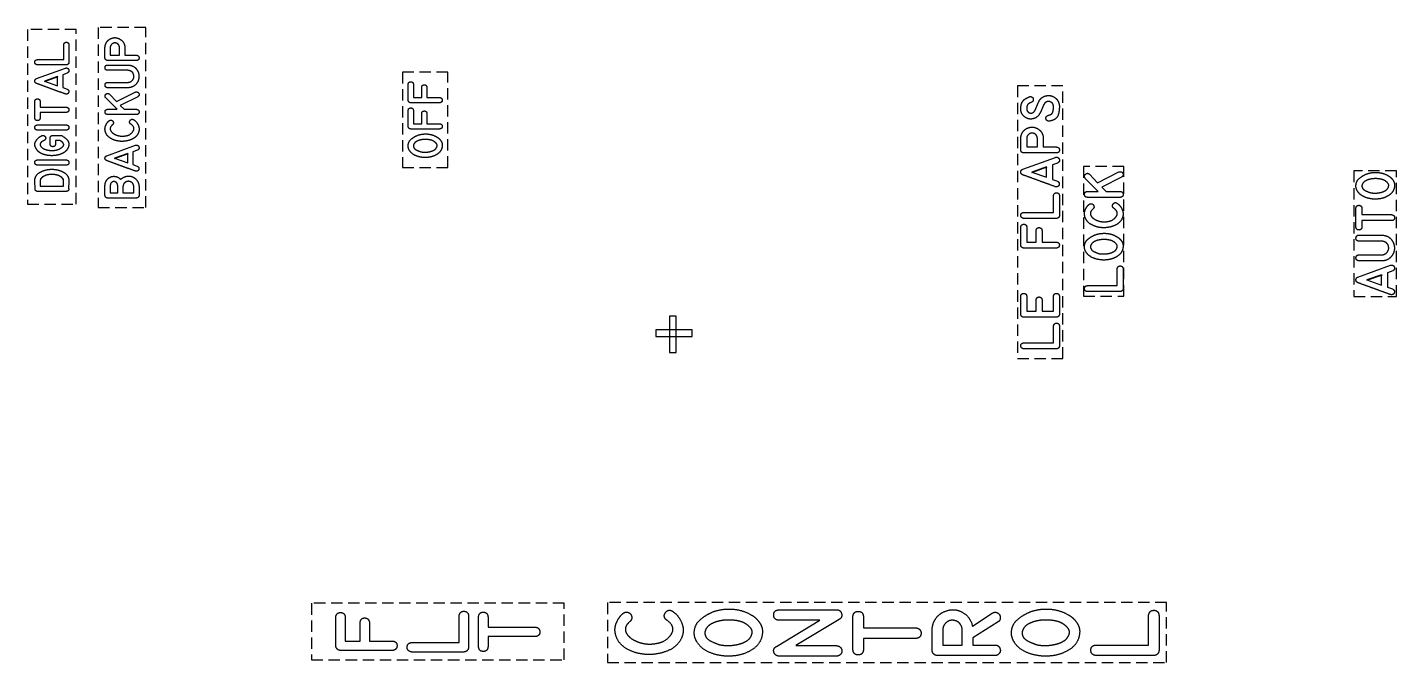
# Model space of a CAD drawing. Header units: millimetres. Extents: x -31.6 to 29, y -37.6 to 27.4.
# Drawn here: x -31.5 to 28.7, y -37.6 to -9.7 of the extents above; entities that cross this region are included whole.
import ezdxf

# ---------------------------------------------------------------- set-up
doc = ezdxf.new("R2010")
doc.units = ezdxf.units.MM
doc.linetypes.add('DASHED', pattern=[0.75, 0.5, -0.25])
doc.layers.get('0').update_dxf_attribs({"linetype": 'CONTINUOUS'})

msp = doc.modelspace()

# ---------------------------------------------------------------- linework, layer by layer
at = {"linetype": 'DASHED'}
for p, q in [((-29.384, -9.784), (-31.535, -9.784)), ((-31.535, -9.784), (-31.535, -17.476)), ((-29.384, -17.476), (-29.384, -9.784)), ((-26.328, -9.697), (-28.419, -9.697)), ((-28.419, -9.697), (-28.419, -17.624)), ((-26.328, -17.624), (-26.328, -9.697)), ((-13.043, -11.661), (-15.039, -11.661)), ((-15.039, -11.661), (-15.039, -15.864)), ((-13.043, -15.864), (-13.043, -11.661)), ((14, -12.262), (12, -12.262)), ((12, -12.262), (12, -24.262)), ((14, -24.262), (14, -12.262)), ((-15.039, -15.864), (-13.043, -15.864)), ((16.689, -15.813), (14.912, -15.813)), ((14.912, -15.813), (14.912, -21.523)), ((16.689, -21.523), (16.689, -15.813)), ((28.678, -16.012), (26.797, -16.012)), ((26.797, -16.012), (26.797, -21.528)), ((28.678, -21.528), (28.678, -16.012)), ((-31.535, -17.476), (-29.384, -17.476)), ((-28.419, -17.624), (-26.328, -17.624)), ((14.912, -21.523), (16.689, -21.523)), ((26.797, -21.528), (28.678, -21.528)), ((12, -24.262), (14, -24.262)), ((-7.932, -35.029), (-19.039, -35.029)), ((-19.039, -35.029), (-19.039, -37.517)), ((-7.932, -37.517), (-7.932, -35.029)), ((18.562, -35), (-6.03, -35)), ((-6.03, -35), (-6.03, -37.637)), ((18.562, -37.637), (18.562, -35)), ((-19.039, -37.517), (-7.932, -37.517)), ((-6.03, -37.637), (18.562, -37.637))]:
    msp.add_line(p, q, dxfattribs=at)
for p, q in [((-29.938, -11.115), (-29.939, -10.468)), ((-29.709, -10.467), (-29.709, -11.232)), ((-28.123, -10.587), (-28.123, -10.576)), ((-28.123, -11.038), (-28.123, -10.587)), ((-27.891, -10.587), (-27.891, -10.921)), ((-27.481, -10.921), (-27.481, -10.587)), ((-27.249, -10.573), (-27.248, -10.587)), ((-27.248, -10.587), (-27.248, -10.921)), ((-29.821, -11.347), (-31.094, -11.347)), ((-31.09, -11.115), (-29.938, -11.115)), ((-28.123, -11.045), (-28.123, -11.038)), ((-26.738, -11.154), (-28.01, -11.154)), ((-28.008, -11.354), (-27.123, -11.354)), ((-27.891, -10.921), (-27.481, -10.921)), ((-27.248, -10.921), (-26.739, -10.921)), ((-27.123, -11.354), (-27.112, -11.354)), ((-31.133, -11.948), (-29.863, -11.487)), ((-30.21, -11.854), (-30.784, -12.057)), ((-30.784, -12.072), (-30.181, -11.854)), ((-30.21, -12.262), (-30.21, -11.854)), ((-29.783, -11.706), (-29.979, -11.777)), ((-29.979, -11.777), (-29.979, -12.34)), ((-27.124, -11.586), (-28.008, -11.586)), ((-30.784, -12.057), (-30.21, -12.262)), ((-29.979, -12.34), (-29.788, -12.409)), ((-28.008, -12.119), (-27.12, -12.119)), ((-27.123, -12.352), (-28.008, -12.352)), ((-27.925, -12.635), (-27.612, -12.963)), ((-27.612, -12.963), (-26.789, -12.543)), ((-27.108, -12.352), (-27.123, -12.352)), ((-14.791, -12.898), (-14.791, -12.207)), ((-14.56, -12.205), (-14.56, -12.784)), ((-14.196, -12.784), (-14.196, -12.339)), ((-13.965, -12.335), (-13.965, -12.784)), ((-31.209, -13.683), (-31.209, -12.958)), ((-30.977, -12.955), (-30.977, -13.203)), ((-30.977, -13.203), (-29.824, -13.203)), ((-27.588, -13.299), (-28.092, -12.798)), ((-26.685, -12.751), (-27.454, -13.135)), ((-27.454, -13.135), (-27.286, -13.299)), ((-13.406, -13.016), (-14.676, -13.016)), ((-14.56, -12.784), (-14.196, -12.784)), ((-13.965, -12.784), (-13.41, -12.784)), ((12.151, -13.288), (12.154, -13.187)), ((12.414, -13.215), (12.412, -13.287)), ((12.423, -13.163), (12.414, -13.215)), ((12.764, -13.362), (12.932, -12.98)), ((12.932, -12.98), (12.938, -12.965)), ((12.938, -12.965), (12.944, -12.953)), ((12.944, -12.953), (12.954, -12.935)), ((13.171, -13.085), (13.005, -13.464)), ((-29.824, -13.436), (-30.977, -13.436)), ((-30.977, -13.436), (-30.977, -13.686)), ((-28.007, -13.299), (-27.588, -13.299)), ((-26.736, -13.531), (-28.007, -13.531)), ((-27.286, -13.299), (-26.737, -13.299)), ((-26.86, -13.759), (-26.85, -13.766)), ((-14.791, -14.05), (-14.791, -13.358)), ((-14.56, -13.357), (-14.56, -13.936)), ((-14.196, -13.936), (-14.196, -13.491)), ((-13.965, -13.487), (-13.965, -13.936)), ((12.758, -13.374), (12.761, -13.367)), ((12.761, -13.367), (12.764, -13.362)), ((13.005, -13.464), (12.981, -13.484)), ((13.35, -13.566), (13.357, -13.563)), ((-29.821, -14.219), (-31.094, -14.219)), ((-31.093, -13.985), (-29.823, -13.985)), ((-30.417, -14.447), (-30.05, -14.447)), ((-30.05, -14.447), (-30.024, -14.459)), ((-13.406, -14.168), (-14.676, -14.168)), ((-14.56, -13.936), (-14.196, -13.936)), ((-13.965, -13.936), (-13.41, -13.936)), ((-30.926, -14.475), (-30.916, -14.47)), ((-30.916, -14.47), (-30.905, -14.465)), ((-30.905, -14.465), (-30.893, -14.459)), ((-30.533, -14.829), (-30.533, -14.564)), ((-30.533, -14.836), (-30.533, -14.829)), ((-30.531, -14.844), (-30.533, -14.836)), ((-30.101, -14.679), (-30.302, -14.679)), ((-30.302, -14.679), (-30.302, -14.837)), ((-30.302, -14.837), (-30.302, -14.844)), ((-30.092, -14.684), (-30.101, -14.679)), ((-30.024, -14.459), (-30.01, -14.466)), ((-30.01, -14.466), (-30.007, -14.467)), ((-30.007, -14.467), (-29.994, -14.474)), ((-29.994, -14.474), (-29.986, -14.478)), ((-29.986, -14.478), (-29.975, -14.483)), ((-29.975, -14.483), (-29.965, -14.489)), ((-29.965, -14.489), (-29.97, -14.495)), ((-28.047, -15.341), (-26.778, -14.881)), ((12.151, -14.58), (12.151, -14.567)), ((12.151, -15.091), (12.151, -14.58)), ((12.413, -14.58), (12.413, -14.958)), ((12.413, -14.958), (12.879, -14.958)), ((12.879, -14.958), (12.879, -14.58)), ((13.141, -14.564), (13.142, -14.579)), ((13.142, -14.579), (13.142, -14.958)), ((13.142, -14.958), (13.719, -14.958)), ((-31.093, -15.526), (-29.823, -15.526)), ((-27.125, -15.247), (-27.698, -15.451)), ((-27.698, -15.465), (-27.095, -15.247)), ((-27.698, -15.451), (-27.125, -15.655)), ((-27.125, -15.655), (-27.125, -15.247)), ((-26.697, -15.099), (-26.894, -15.17)), ((-26.894, -15.17), (-26.894, -15.733)), ((12.151, -15.099), (12.151, -15.091)), ((12.237, -15.936), (13.676, -15.414)), ((13.721, -15.222), (12.279, -15.222)), ((-29.821, -15.76), (-31.094, -15.76)), ((-26.894, -15.733), (-26.702, -15.802)), ((13.282, -15.83), (12.632, -16.06)), ((12.632, -16.077), (13.316, -15.83)), ((12.632, -16.06), (13.282, -16.292)), ((13.282, -16.292), (13.282, -15.83)), ((13.767, -15.662), (13.544, -15.742)), ((13.544, -15.742), (13.544, -16.381)), ((15.176, -16.157), (15.53, -16.529)), ((15.53, -16.529), (16.463, -16.052)), ((-31.194, -16.795), (-31.209, -16.457)), ((-31.194, -16.794), (-31.194, -16.795)), ((-30.977, -16.457), (-30.977, -16.678)), ((-30.977, -16.678), (-29.941, -16.678)), ((-29.941, -16.678), (-29.941, -16.457)), ((-29.71, -16.457), (-29.724, -16.795)), ((-29.724, -16.795), (-29.724, -16.793)), ((-29.724, -16.793), (-29.71, -16.797)), ((-28.123, -17.088), (-28.123, -16.643)), ((-27.89, -16.643), (-27.89, -16.971)), ((-27.565, -16.971), (-27.565, -16.639)), ((-27.334, -16.699), (-27.334, -16.971)), ((-26.856, -16.971), (-26.856, -16.701)), ((-26.624, -16.703), (-26.624, -16.706)), ((-26.624, -16.706), (-26.624, -17.09)), ((13.544, -16.381), (13.761, -16.458)), ((15.557, -16.909), (14.987, -16.341)), ((16.581, -16.288), (15.709, -16.724)), ((15.709, -16.724), (15.9, -16.909)), ((-29.811, -16.91), (-31.091, -16.909)), ((-29.811, -16.909), (-29.811, -16.91)), ((-26.736, -17.204), (-28.008, -17.204)), ((-27.89, -16.971), (-27.565, -16.971)), ((-27.334, -16.971), (-26.856, -16.971)), ((13.591, -17.836), (13.59, -17.103)), ((13.851, -17.103), (13.851, -17.969)), ((16.523, -17.173), (15.082, -17.173)), ((15.083, -16.909), (15.557, -16.909)), ((15.9, -16.909), (16.522, -16.909)), ((16.383, -17.431), (16.394, -17.439)), ((12.285, -17.836), (13.591, -17.836)), ((26.889, -18.477), (26.889, -17.655)), ((27.151, -17.652), (27.151, -17.933)), ((27.151, -17.933), (28.458, -17.933)), ((12.151, -19.271), (12.151, -18.488)), ((13.724, -18.1), (12.281, -18.1)), ((12.413, -18.486), (12.413, -19.143)), ((12.824, -19.143), (12.824, -18.638)), ((13.086, -18.633), (13.086, -19.143)), ((28.459, -18.197), (27.151, -18.197)), ((27.151, -18.197), (27.151, -18.48)), ((12.413, -19.143), (12.824, -19.143)), ((13.086, -19.143), (13.715, -19.143)), ((27.019, -18.836), (28.022, -18.836)), ((28.021, -19.099), (27.019, -19.099)), ((28.022, -18.836), (28.035, -18.836)), ((13.72, -19.405), (12.281, -19.405)), ((27.019, -19.703), (28.025, -19.703)), ((16.391, -21.056), (16.39, -20.323)), ((16.651, -20.322), (16.651, -21.189)), ((26.975, -20.681), (28.413, -20.159)), ((28.022, -19.967), (27.019, -19.967)), ((28.039, -19.967), (28.022, -19.967)), ((28.505, -20.407), (28.282, -20.487)), ((15.085, -21.056), (16.391, -21.056)), ((28.02, -20.575), (27.37, -20.805)), ((27.37, -20.822), (28.053, -20.575)), ((27.37, -20.805), (28.02, -21.037)), ((28.02, -21.037), (28.02, -20.575)), ((28.282, -20.487), (28.282, -21.126)), ((12.151, -22.312), (12.151, -21.529)), ((12.411, -21.526), (12.411, -22.184)), ((13.588, -22.184), (13.588, -21.526)), ((13.85, -21.525), (13.85, -22.317)), ((16.524, -21.319), (15.081, -21.319)), ((28.282, -21.126), (28.499, -21.203)), ((12.411, -22.184), (12.823, -22.184)), ((12.823, -22.184), (12.823, -21.687)), ((13.087, -21.685), (13.087, -22.184)), ((13.087, -22.184), (13.588, -22.184)), ((13.72, -22.447), (12.279, -22.447)), ((13.591, -23.572), (13.59, -22.839)), ((13.851, -22.839), (13.851, -23.705)), ((13.724, -23.836), (12.281, -23.836)), ((12.285, -23.572), (13.591, -23.572)), ((-3.168, -35.378), (-3.15, -35.391)), ((1.52, -35.313), (4.051, -35.313)), ((10.022, -36.031), (10.892, -35.462)), ((-17.974, -36.892), (-17.974, -35.647)), ((-17.558, -35.644), (-17.558, -36.687)), ((-16.904, -36.687), (-16.904, -35.885)), ((-16.488, -35.877), (-16.488, -36.687)), ((-12.548, -36.752), (-12.549, -35.588)), ((-12.135, -35.587), (-12.135, -36.963)), ((-11.696, -36.936), (-11.696, -35.63)), ((-11.279, -35.625), (-11.279, -36.072)), ((-11.279, -36.072), (-9.203, -36.072)), ((1.402, -36.923), (3.315, -35.777)), ((3.315, -35.777), (1.512, -35.777)), ((4.16, -35.744), (2.253, -36.89)), ((4.767, -37.067), (4.767, -35.615)), ((5.231, -35.61), (5.231, -36.107)), ((5.231, -36.107), (7.538, -36.107)), ((10.024, -36.039), (10.022, -36.031)), ((11.15, -35.849), (10.04, -36.551)), ((17.771, -36.862), (17.769, -35.569)), ((18.23, -35.568), (18.23, -37.096)), ((-17.558, -36.687), (-16.904, -36.687)), ((-16.488, -36.687), (-15.489, -36.687)), ((-9.203, -36.49), (-11.279, -36.49)), ((-11.279, -36.49), (-11.279, -36.941)), ((7.538, -36.572), (5.231, -36.572)), ((5.231, -36.572), (5.231, -37.072)), ((8.255, -37.097), (8.255, -36.206)), ((8.718, -36.188), (8.718, -36.862)), ((9.578, -36.862), (9.578, -36.206)), ((10.04, -36.551), (10.04, -36.862)), ((-15.481, -37.104), (-17.767, -37.104)), ((-12.337, -37.171), (-14.629, -37.171)), ((-14.622, -36.752), (-12.548, -36.752)), ((2.253, -36.89), (4.052, -36.89)), ((11.022, -37.327), (8.485, -37.327)), ((8.718, -36.862), (9.578, -36.862)), ((10.04, -36.862), (11.022, -36.862)), ((18.006, -37.327), (15.459, -37.327)), ((15.467, -36.862), (17.771, -36.862)), ((4.055, -37.355), (1.511, -37.355))]:
    msp.add_line(p, q)
for points in [[(-3.3, -24), (-3, -24), (-3, -22.4), (-3.3, -22.4)], [(-3.9, -23.3), (-2.3, -23.3), (-2.3, -23), (-3.9, -23)]]:
    msp.add_lwpolyline(points, close=True)
for points in [[(-28.081, -10.405), (-28.008, -10.243), (-27.843, -10.18)], [(-27.843, -10.18), (-27.678, -10.117), (-27.54, -10.18)], [(-27.54, -10.18), (-27.398, -10.234), (-27.327, -10.337)], [(-29.939, -10.468), (-29.926, -10.35), (-29.821, -10.352)], [(-29.821, -10.352), (-29.716, -10.353), (-29.709, -10.467)], [(-28.123, -10.576), (-28.116, -10.477), (-28.081, -10.405)], [(-27.821, -10.433), (-27.891, -10.495), (-27.891, -10.587)], [(-27.659, -10.384), (-27.751, -10.371), (-27.821, -10.433)], [(-27.532, -10.452), (-27.582, -10.394), (-27.659, -10.384)], [(-27.481, -10.587), (-27.481, -10.511), (-27.532, -10.452)], [(-27.327, -10.337), (-27.257, -10.441), (-27.249, -10.573)], [(-31.208, -11.227), (-31.206, -11.124), (-31.09, -11.115)], [(-31.094, -11.347), (-31.21, -11.33), (-31.208, -11.227)], [(-29.709, -11.232), (-29.715, -11.332), (-29.821, -11.347)], [(-28.01, -11.154), (-28.11, -11.142), (-28.123, -11.045)], [(-28.121, -11.46), (-28.111, -11.354), (-28.008, -11.354)], [(-27.112, -11.354), (-27.07, -11.357), (-27.062, -11.357)], [(-27.062, -11.357), (-26.838, -11.388), (-26.73, -11.543)], [(-26.739, -10.921), (-26.624, -10.935), (-26.624, -11.038)], [(-26.624, -11.038), (-26.624, -11.14), (-26.738, -11.154)], [(-31.209, -12.057), (-31.209, -11.976), (-31.133, -11.948)], [(-29.863, -11.487), (-29.748, -11.465), (-29.716, -11.56)], [(-29.716, -11.56), (-29.684, -11.654), (-29.783, -11.706)], [(-28.033, -11.584), (-28.13, -11.565), (-28.121, -11.46)], [(-28.008, -11.586), (-28.023, -11.586), (-28.033, -11.584)], [(-26.992, -11.621), (-27.052, -11.591), (-27.124, -11.586)], [(-27.12, -12.119), (-26.966, -12.109), (-26.887, -11.982)], [(-26.898, -11.691), (-26.933, -11.651), (-26.992, -11.621)], [(-26.887, -11.982), (-26.809, -11.854), (-26.898, -11.691)], [(-26.629, -11.873), (-26.636, -12.049), (-26.757, -12.194)], [(-26.73, -11.543), (-26.622, -11.698), (-26.629, -11.873)], [(-31.133, -12.165), (-31.208, -12.138), (-31.209, -12.057)], [(-30.5, -12.396), (-30.816, -12.28), (-31.133, -12.165)], [(-29.868, -12.625), (-30.184, -12.511), (-30.5, -12.396)], [(-29.723, -12.557), (-29.756, -12.653), (-29.868, -12.625)], [(-29.788, -12.409), (-29.689, -12.461), (-29.723, -12.557)], [(-28.053, -12.343), (-28.137, -12.303), (-28.119, -12.211)], [(-28.092, -12.798), (-28.155, -12.704), (-28.082, -12.634)], [(-28.119, -12.211), (-28.102, -12.119), (-28.008, -12.119)], [(-28.082, -12.634), (-28.008, -12.564), (-27.925, -12.635)], [(-28.008, -12.352), (-28.033, -12.352), (-28.053, -12.343)], [(-26.757, -12.194), (-26.877, -12.339), (-27.108, -12.352)], [(-26.789, -12.543), (-26.675, -12.512), (-26.634, -12.603)], [(-26.634, -12.603), (-26.592, -12.694), (-26.685, -12.751)], [(-14.791, -12.207), (-14.781, -12.09), (-14.674, -12.09)], [(-14.674, -12.09), (-14.567, -12.09), (-14.56, -12.205)], [(-14.196, -12.339), (-14.188, -12.223), (-14.085, -12.221)], [(-14.085, -12.221), (-13.982, -12.22), (-13.965, -12.335)], [(-31.209, -12.958), (-31.2, -12.842), (-31.092, -12.841)], [(-31.092, -12.841), (-30.985, -12.841), (-30.977, -12.955)], [(-29.824, -13.203), (-29.708, -13.222), (-29.71, -13.325)], [(-14.676, -13.016), (-14.782, -13.002), (-14.791, -12.898)], [(-14.791, -13.358), (-14.781, -13.241), (-14.674, -13.241)], [(-14.674, -13.241), (-14.567, -13.241), (-14.56, -13.357)], [(-13.41, -12.784), (-13.295, -12.793), (-13.293, -12.896)], [(-13.293, -12.896), (-13.291, -13), (-13.406, -13.016)], [(12.154, -13.187), (12.162, -13.142), (12.17, -13.1)], [(12.17, -13.1), (12.178, -13.058), (12.196, -13.023)], [(12.196, -13.023), (12.248, -12.908), (12.334, -12.851)], [(12.334, -12.851), (12.421, -12.795), (12.519, -12.751)], [(12.435, -13.128), (12.43, -13.144), (12.423, -13.163)], [(12.447, -13.104), (12.441, -13.113), (12.435, -13.128)], [(12.53, -13.034), (12.483, -13.057), (12.447, -13.104)], [(12.519, -12.751), (12.528, -12.747), (12.546, -12.742)], [(12.624, -12.99), (12.577, -13.011), (12.53, -13.034)], [(12.546, -12.742), (12.589, -12.733), (12.626, -12.752)], [(12.698, -12.906), (12.686, -12.96), (12.624, -12.99)], [(12.626, -12.752), (12.649, -12.763), (12.662, -12.776)], [(12.662, -12.776), (12.673, -12.787), (12.677, -12.793)], [(12.677, -12.793), (12.711, -12.843), (12.698, -12.906)], [(12.954, -12.935), (12.958, -12.93), (12.961, -12.924)], [(12.961, -12.924), (12.965, -12.917), (12.97, -12.909)], [(12.97, -12.909), (13.078, -12.744), (13.272, -12.704)], [(13.203, -13.033), (13.188, -13.05), (13.171, -13.085)], [(13.318, -12.962), (13.251, -12.979), (13.203, -13.033)], [(13.272, -12.704), (13.348, -12.689), (13.43, -12.698)], [(13.447, -12.97), (13.385, -12.945), (13.318, -12.962)], [(13.43, -12.698), (13.542, -12.711), (13.64, -12.778)], [(13.586, -13.16), (13.586, -13.025), (13.447, -12.97)], [(13.557, -13.435), (13.589, -13.343), (13.586, -13.16)], [(13.64, -12.778), (13.737, -12.845), (13.79, -12.947)], [(13.79, -12.947), (13.848, -13.055), (13.848, -13.172)], [(13.848, -13.172), (13.848, -13.363), (13.798, -13.54)], [(-31.092, -13.799), (-31.199, -13.799), (-31.209, -13.683)], [(-30.977, -13.686), (-30.986, -13.8), (-31.092, -13.799)], [(-29.71, -13.325), (-29.711, -13.428), (-29.824, -13.436)], [(-28.122, -13.42), (-28.124, -13.317), (-28.007, -13.299)], [(-28.007, -13.531), (-28.12, -13.523), (-28.122, -13.42)], [(-28.089, -14.007), (-28.036, -13.883), (-27.946, -13.808)], [(-27.946, -13.808), (-27.946, -13.806), (-27.934, -13.799)], [(-27.934, -13.799), (-27.886, -13.764), (-27.827, -13.785)], [(-27.827, -13.785), (-27.769, -13.806), (-27.754, -13.883)], [(-26.995, -13.948), (-27.076, -13.87), (-27.011, -13.787)], [(-27.011, -13.787), (-26.945, -13.703), (-26.86, -13.759)], [(-26.85, -13.766), (-26.847, -13.768), (-26.845, -13.769)], [(-26.845, -13.769), (-26.843, -13.771), (-26.841, -13.772)], [(-26.841, -13.772), (-26.704, -13.873), (-26.647, -14.038)], [(-26.737, -13.299), (-26.622, -13.317), (-26.623, -13.42)], [(-26.623, -13.42), (-26.624, -13.523), (-26.736, -13.531)], [(-14.196, -13.491), (-14.188, -13.375), (-14.085, -13.373)], [(-14.085, -13.373), (-13.982, -13.371), (-13.965, -13.487)], [(12.323, -13.634), (12.151, -13.499), (12.151, -13.288)], [(12.696, -13.714), (12.495, -13.768), (12.323, -13.634)], [(12.412, -13.287), (12.413, -13.386), (12.5, -13.44)], [(12.5, -13.44), (12.553, -13.475), (12.62, -13.465)], [(12.62, -13.465), (12.704, -13.455), (12.752, -13.383)], [(12.981, -13.484), (12.898, -13.667), (12.696, -13.714)], [(12.752, -13.383), (12.753, -13.382), (12.755, -13.38)], [(12.755, -13.38), (12.756, -13.378), (12.758, -13.374)], [(13.297, -13.786), (13.247, -13.739), (13.257, -13.675)], [(13.257, -13.675), (13.273, -13.595), (13.35, -13.566)], [(13.418, -13.819), (13.348, -13.832), (13.297, -13.786)], [(13.357, -13.563), (13.525, -13.526), (13.557, -13.435)], [(13.472, -13.808), (13.442, -13.813), (13.418, -13.819)], [(13.529, -13.793), (13.501, -13.803), (13.472, -13.808)], [(13.798, -13.54), (13.748, -13.717), (13.529, -13.793)], [(-31.208, -14.102), (-31.209, -14.003), (-31.093, -13.985)], [(-31.094, -14.219), (-31.208, -14.202), (-31.208, -14.102)], [(-30.893, -14.459), (-30.816, -14.433), (-30.78, -14.476)], [(-30.498, -14.482), (-30.464, -14.447), (-30.417, -14.447)], [(-29.823, -13.985), (-29.707, -14.003), (-29.708, -14.102)], [(-29.708, -14.102), (-29.708, -14.202), (-29.821, -14.219)], [(-28.113, -14.256), (-28.142, -14.131), (-28.089, -14.007)], [(-27.865, -14.584), (-28.063, -14.472), (-28.113, -14.256)], [(-27.792, -13.983), (-27.899, -14.074), (-27.894, -14.156)], [(-27.894, -14.156), (-27.89, -14.239), (-27.824, -14.306)], [(-27.824, -14.306), (-27.759, -14.373), (-27.653, -14.419)], [(-27.754, -13.883), (-27.739, -13.929), (-27.792, -13.983)], [(-27.653, -14.419), (-27.548, -14.465), (-27.456, -14.475)], [(-27.249, -14.473), (-27.145, -14.458), (-27.062, -14.424)], [(-27.062, -14.424), (-26.896, -14.326), (-26.856, -14.203)], [(-26.971, -13.964), (-26.982, -13.957), (-26.995, -13.948)], [(-26.668, -14.364), (-26.76, -14.549), (-26.978, -14.635)], [(-26.856, -14.203), (-26.816, -14.08), (-26.971, -13.964)], [(-26.647, -14.038), (-26.589, -14.203), (-26.668, -14.364)], [(-14.676, -14.168), (-14.782, -14.153), (-14.791, -14.05)], [(-14.654, -14.612), (-14.517, -14.497), (-14.356, -14.437)], [(-14.356, -14.437), (-14.156, -14.371), (-13.939, -14.387)], [(-13.939, -14.387), (-13.722, -14.404), (-13.535, -14.515)], [(-13.41, -13.936), (-13.295, -13.945), (-13.293, -14.048)], [(-13.293, -14.048), (-13.291, -14.152), (-13.406, -14.168)], [(12.151, -14.567), (12.159, -14.456), (12.198, -14.374)], [(12.198, -14.374), (12.282, -14.19), (12.468, -14.118)], [(12.493, -14.405), (12.413, -14.476), (12.413, -14.58)], [(12.468, -14.118), (12.655, -14.047), (12.812, -14.118)], [(12.677, -14.349), (12.572, -14.335), (12.493, -14.405)], [(12.821, -14.427), (12.764, -14.361), (12.677, -14.349)], [(12.812, -14.118), (12.973, -14.179), (13.052, -14.297)], [(12.879, -14.58), (12.879, -14.493), (12.821, -14.427)], [(13.052, -14.297), (13.132, -14.414), (13.141, -14.564)], [(-31.13, -15.059), (-31.261, -14.88), (-31.173, -14.717)], [(-31.173, -14.717), (-31.085, -14.554), (-30.926, -14.475)], [(-30.797, -14.671), (-30.997, -14.75), (-30.972, -14.872)], [(-30.972, -14.872), (-30.946, -14.994), (-30.754, -15.064)], [(-30.732, -14.584), (-30.743, -14.64), (-30.797, -14.671)], [(-30.78, -14.476), (-30.721, -14.528), (-30.732, -14.584)], [(-30.533, -14.564), (-30.533, -14.516), (-30.498, -14.482)], [(-30.417, -14.944), (-30.519, -14.944), (-30.531, -14.844)], [(-30.302, -14.844), (-30.315, -14.944), (-30.417, -14.944)], [(-30.375, -15.108), (-30.167, -15.095), (-30.014, -14.973)], [(-29.947, -14.815), (-29.985, -14.734), (-30.092, -14.684)], [(-30.014, -14.973), (-29.91, -14.895), (-29.947, -14.815)], [(-29.97, -14.495), (-29.707, -14.64), (-29.712, -14.856)], [(-29.712, -14.856), (-29.718, -15.071), (-29.953, -15.216)], [(-27.432, -14.709), (-27.667, -14.697), (-27.865, -14.584)], [(-27.456, -14.475), (-27.353, -14.488), (-27.249, -14.473)], [(-26.978, -14.635), (-27.197, -14.721), (-27.432, -14.709)], [(-26.778, -14.881), (-26.663, -14.858), (-26.631, -14.953)], [(-26.631, -14.953), (-26.599, -15.048), (-26.697, -15.099)], [(-14.791, -14.911), (-14.791, -14.727), (-14.654, -14.612)], [(-14.74, -15.096), (-14.791, -15.007), (-14.791, -14.911)], [(-14.555, -14.88), (-14.558, -14.889), (-14.558, -14.905)], [(-14.558, -14.905), (-14.558, -15.027), (-14.421, -15.093)], [(-14.423, -14.715), (-14.526, -14.772), (-14.555, -14.88)], [(-14.187, -14.637), (-14.319, -14.657), (-14.423, -14.715)], [(-13.924, -14.631), (-14.055, -14.617), (-14.187, -14.637)], [(-13.711, -14.682), (-13.792, -14.645), (-13.924, -14.631)], [(-13.565, -14.787), (-13.633, -14.718), (-13.711, -14.682)], [(-13.63, -15.079), (-13.552, -15.028), (-13.524, -14.936)], [(-13.524, -14.936), (-13.497, -14.855), (-13.565, -14.787)], [(-13.535, -14.515), (-13.43, -14.572), (-13.351, -14.686)], [(-13.297, -14.953), (-13.334, -15.165), (-13.527, -15.283)], [(-13.351, -14.686), (-13.272, -14.801), (-13.297, -14.953)], [(13.719, -14.958), (13.85, -14.975), (13.85, -15.09)], [(-31.208, -15.643), (-31.209, -15.544), (-31.093, -15.526)], [(-31.094, -15.76), (-31.208, -15.743), (-31.208, -15.643)], [(-30.897, -15.256), (-31.054, -15.188), (-31.13, -15.059)], [(-30.567, -15.336), (-30.74, -15.323), (-30.897, -15.256)], [(-30.754, -15.064), (-30.582, -15.121), (-30.375, -15.108)], [(-30.229, -15.317), (-30.394, -15.35), (-30.567, -15.336)], [(-29.953, -15.216), (-30.063, -15.284), (-30.229, -15.317)], [(-29.823, -15.526), (-29.707, -15.544), (-29.708, -15.643)], [(-29.708, -15.643), (-29.708, -15.743), (-29.821, -15.76)], [(-28.123, -15.45), (-28.124, -15.369), (-28.047, -15.341)], [(-28.047, -15.558), (-28.122, -15.531), (-28.123, -15.45)], [(-27.414, -15.789), (-27.731, -15.674), (-28.047, -15.558)], [(-14.414, -15.355), (-14.637, -15.274), (-14.74, -15.096)], [(-14.421, -15.093), (-14.284, -15.158), (-14.202, -15.175)], [(-13.955, -15.418), (-14.19, -15.435), (-14.414, -15.355)], [(-14.202, -15.175), (-14.113, -15.189), (-14.011, -15.186)], [(-14.011, -15.186), (-13.908, -15.182), (-13.808, -15.156)], [(-13.527, -15.283), (-13.72, -15.401), (-13.955, -15.418)], [(-13.808, -15.156), (-13.709, -15.13), (-13.63, -15.079)], [(12.279, -15.222), (12.166, -15.208), (12.151, -15.099)], [(13.676, -15.414), (13.806, -15.389), (13.842, -15.496)], [(13.85, -15.09), (13.85, -15.206), (13.721, -15.222)], [(13.842, -15.496), (13.878, -15.603), (13.767, -15.662)], [(-31.209, -16.457), (-31.209, -16.196), (-30.973, -16.067)], [(-30.973, -16.067), (-30.738, -15.938), (-30.459, -15.938)], [(-30.815, -16.248), (-30.846, -16.255), (-30.83, -16.24)], [(-30.827, -16.256), (-30.83, -16.257), (-30.832, -16.258)], [(-30.83, -16.24), (-30.824, -16.254), (-30.827, -16.256)], [(-30.805, -16.242), (-30.813, -16.247), (-30.815, -16.248)], [(-30.799, -16.239), (-30.803, -16.241), (-30.805, -16.242)], [(-30.794, -16.236), (-30.795, -16.237), (-30.799, -16.239)], [(-30.784, -16.232), (-30.792, -16.235), (-30.794, -16.236)], [(-30.775, -16.228), (-30.781, -16.23), (-30.784, -16.232)], [(-30.766, -16.223), (-30.771, -16.225), (-30.775, -16.228)], [(-30.758, -16.22), (-30.762, -16.222), (-30.766, -16.223)], [(-30.753, -16.218), (-30.754, -16.218), (-30.758, -16.22)], [(-30.748, -16.216), (-30.754, -16.218), (-30.753, -16.218)], [(-30.741, -16.213), (-30.743, -16.214), (-30.748, -16.216)], [(-30.732, -16.21), (-30.738, -16.212), (-30.741, -16.213)], [(-30.72, -16.205), (-30.717, -16.204), (-30.732, -16.21)], [(-30.713, -16.203), (-30.718, -16.205), (-30.72, -16.205)], [(-30.685, -16.194), (-30.722, -16.201), (-30.715, -16.198)], [(-30.715, -16.198), (-30.701, -16.199), (-30.706, -16.2)], [(-30.706, -16.2), (-30.708, -16.201), (-30.713, -16.203)], [(-30.678, -16.193), (-30.681, -16.194), (-30.685, -16.194)], [(-30.672, -16.19), (-30.674, -16.191), (-30.678, -16.193)], [(-30.664, -16.189), (-30.669, -16.19), (-30.672, -16.19)], [(-30.657, -16.186), (-30.66, -16.188), (-30.664, -16.189)], [(-30.648, -16.185), (-30.656, -16.186), (-30.657, -16.186)], [(-30.634, -16.181), (-30.643, -16.184), (-30.648, -16.185)], [(-30.621, -16.179), (-30.625, -16.18), (-30.634, -16.181)], [(-30.608, -16.177), (-30.611, -16.177), (-30.621, -16.179)], [(-30.599, -16.176), (-30.604, -16.177), (-30.608, -16.177)], [(-30.593, -16.175), (-30.593, -16.174), (-30.599, -16.176)], [(-30.581, -16.172), (-30.589, -16.173), (-30.593, -16.175)], [(-30.574, -16.172), (-30.578, -16.172), (-30.581, -16.172)], [(-30.566, -16.17), (-30.569, -16.171), (-30.574, -16.172)], [(-30.554, -16.169), (-30.559, -16.169), (-30.566, -16.17)], [(-30.541, -16.168), (-30.549, -16.168), (-30.554, -16.169)], [(-30.526, -16.167), (-30.531, -16.167), (-30.541, -16.168)], [(-30.513, -16.166), (-30.521, -16.166), (-30.526, -16.167)], [(-30.501, -16.165), (-30.503, -16.165), (-30.513, -16.166)], [(-30.494, -16.165), (-30.497, -16.165), (-30.501, -16.165)], [(-30.487, -16.165), (-30.49, -16.165), (-30.494, -16.165)], [(-30.478, -16.164), (-30.481, -16.165), (-30.487, -16.165)], [(-30.473, -16.164), (-30.475, -16.164), (-30.478, -16.164)], [(-30.466, -16.164), (-30.469, -16.164), (-30.473, -16.164)], [(-30.459, -16.164), (-30.463, -16.164), (-30.466, -16.164)], [(-30.459, -15.938), (-30.18, -15.938), (-29.945, -16.067)], [(-30.452, -16.164), (-30.456, -16.164), (-30.459, -16.164)], [(-30.446, -16.164), (-30.448, -16.164), (-30.452, -16.164)], [(-30.439, -16.164), (-30.443, -16.164), (-30.446, -16.164)], [(-30.434, -16.165), (-30.436, -16.165), (-30.439, -16.164)], [(-30.427, -16.166), (-30.431, -16.165), (-30.434, -16.165)], [(-30.418, -16.166), (-30.423, -16.166), (-30.427, -16.166)], [(-30.406, -16.167), (-30.411, -16.166), (-30.418, -16.166)], [(-30.391, -16.168), (-30.396, -16.167), (-30.406, -16.167)], [(-30.378, -16.168), (-30.383, -16.168), (-30.391, -16.168)], [(-30.365, -16.17), (-30.373, -16.168), (-30.378, -16.168)], [(-30.357, -16.171), (-30.362, -16.17), (-30.365, -16.17)], [(-30.351, -16.171), (-30.353, -16.171), (-30.357, -16.171)], [(-30.337, -16.173), (-30.342, -16.173), (-30.351, -16.171)], [(-30.331, -16.174), (-30.336, -16.173), (-30.337, -16.173)], [(-30.324, -16.176), (-30.327, -16.176), (-30.331, -16.174)], [(-30.308, -16.178), (-30.317, -16.177), (-30.324, -16.176)], [(-30.303, -16.179), (-30.307, -16.178), (-30.308, -16.178)], [(-30.296, -16.18), (-30.3, -16.18), (-30.303, -16.179)], [(-30.291, -16.181), (-30.295, -16.18), (-30.296, -16.18)], [(-30.284, -16.183), (-30.287, -16.183), (-30.291, -16.181)], [(-30.269, -16.185), (-30.278, -16.184), (-30.284, -16.183)], [(-30.265, -16.186), (-30.269, -16.185), (-30.269, -16.185)], [(-30.259, -16.188), (-30.261, -16.188), (-30.265, -16.186)], [(-30.255, -16.189), (-30.257, -16.189), (-30.259, -16.188)], [(-30.246, -16.191), (-30.253, -16.19), (-30.255, -16.189)], [(-30.24, -16.193), (-30.243, -16.192), (-30.246, -16.191)], [(-30.233, -16.194), (-30.236, -16.194), (-30.24, -16.193)], [(-30.223, -16.198), (-30.227, -16.196), (-30.233, -16.194)], [(-30.206, -16.187), (-30.184, -16.205), (-30.223, -16.198)], [(-30.203, -16.204), (-30.207, -16.203), (-30.206, -16.187)], [(-30.197, -16.206), (-30.199, -16.206), (-30.203, -16.204)], [(-30.187, -16.209), (-30.192, -16.207), (-30.197, -16.206)], [(-30.18, -16.212), (-30.184, -16.211), (-30.187, -16.209)], [(-30.175, -16.214), (-30.176, -16.214), (-30.18, -16.212)], [(-30.169, -16.216), (-30.173, -16.215), (-30.175, -16.214)], [(-30.158, -16.204), (-30.165, -16.217), (-30.169, -16.216)], [(-30.152, -16.223), (-30.18, -16.186), (-30.158, -16.204)], [(-30.141, -16.228), (-30.145, -16.225), (-30.152, -16.223)], [(-30.135, -16.23), (-30.14, -16.229), (-30.141, -16.228)], [(-30.132, -16.231), (-30.131, -16.232), (-30.135, -16.23)], [(-30.128, -16.234), (-30.13, -16.233), (-30.132, -16.231)], [(-30.124, -16.236), (-30.125, -16.235), (-30.128, -16.234)], [(-30.117, -16.24), (-30.12, -16.239), (-30.124, -16.236)], [(-30.112, -16.243), (-30.114, -16.241), (-30.117, -16.24)], [(-30.104, -16.247), (-30.105, -16.246), (-30.112, -16.243)], [(-30.099, -16.25), (-30.102, -16.249), (-30.104, -16.247)], [(-30.095, -16.251), (-30.095, -16.251), (-30.099, -16.25)], [(-30.089, -16.256), (-30.092, -16.254), (-30.095, -16.251)], [(-30.084, -16.258), (-30.086, -16.257), (-30.089, -16.256)], [(-29.945, -16.067), (-29.71, -16.196), (-29.71, -16.457)], [(-27.859, -16.269), (-27.755, -16.232), (-27.638, -16.259)], [(-27.433, -16.385), (-27.324, -16.276), (-27.185, -16.248)], [(-26.783, -16.018), (-27.098, -15.904), (-27.414, -15.789)], [(-27.185, -16.248), (-27.046, -16.22), (-26.925, -16.266)], [(-26.637, -15.95), (-26.671, -16.046), (-26.783, -16.018)], [(-26.702, -15.802), (-26.603, -15.854), (-26.637, -15.95)], [(12.151, -16.059), (12.15, -15.968), (12.237, -15.936)], [(12.237, -16.182), (12.152, -16.151), (12.151, -16.059)], [(12.954, -16.444), (12.596, -16.313), (12.237, -16.182)], [(14.987, -16.341), (14.915, -16.235), (14.998, -16.155)], [(14.998, -16.155), (15.082, -16.076), (15.176, -16.157)], [(16.463, -16.052), (16.592, -16.017), (16.639, -16.12)], [(16.639, -16.12), (16.686, -16.223), (16.581, -16.288)], [(27.044, -16.334), (27.199, -16.204), (27.381, -16.136)], [(27.381, -16.136), (27.608, -16.061), (27.854, -16.079)], [(27.854, -16.079), (28.099, -16.098), (28.311, -16.224)], [(28.311, -16.224), (28.43, -16.289), (28.52, -16.419)], [(-31.177, -16.874), (-31.209, -16.841), (-31.194, -16.794)], [(-30.976, -16.44), (-30.977, -16.444), (-30.977, -16.45)], [(-30.977, -16.45), (-30.977, -16.452), (-30.977, -16.454)], [(-30.977, -16.454), (-30.977, -16.455), (-30.977, -16.457)], [(-30.975, -16.429), (-30.976, -16.44), (-30.976, -16.44)], [(-30.94, -16.355), (-30.976, -16.377), (-30.975, -16.374)], [(-30.975, -16.374), (-30.969, -16.374), (-30.968, -16.372)], [(-30.973, -16.424), (-30.974, -16.429), (-30.975, -16.429)], [(-30.97, -16.416), (-30.971, -16.42), (-30.973, -16.424)], [(-30.965, -16.402), (-30.969, -16.412), (-30.97, -16.416)], [(-30.968, -16.372), (-30.968, -16.372), (-30.961, -16.392)], [(-30.961, -16.392), (-30.962, -16.394), (-30.965, -16.402)], [(-30.933, -16.346), (-30.934, -16.348), (-30.94, -16.355)], [(-30.917, -16.326), (-30.92, -16.331), (-30.933, -16.346)], [(-30.905, -16.315), (-30.913, -16.322), (-30.917, -16.326)], [(-30.892, -16.303), (-30.897, -16.307), (-30.905, -16.315)], [(-30.88, -16.292), (-30.888, -16.298), (-30.892, -16.303)], [(-30.862, -16.278), (-30.865, -16.281), (-30.88, -16.292)], [(-30.851, -16.27), (-30.855, -16.272), (-30.862, -16.278)], [(-30.845, -16.267), (-30.848, -16.269), (-30.851, -16.27)], [(-30.84, -16.263), (-30.842, -16.265), (-30.845, -16.267)], [(-30.832, -16.258), (-30.834, -16.26), (-30.84, -16.263)], [(-30.077, -16.263), (-30.082, -16.26), (-30.084, -16.258)], [(-30.071, -16.267), (-30.074, -16.265), (-30.077, -16.263)], [(-30.067, -16.27), (-30.068, -16.27), (-30.071, -16.267)], [(-30.062, -16.273), (-30.065, -16.271), (-30.067, -16.27)], [(-30.059, -16.274), (-30.06, -16.274), (-30.062, -16.273)], [(-30.055, -16.278), (-30.058, -16.276), (-30.059, -16.274)], [(-30.028, -16.284), (-30.052, -16.28), (-30.055, -16.278)], [(-30.029, -16.298), (-30.045, -16.263), (-30.041, -16.266)], [(-30.041, -16.266), (-30.04, -16.289), (-30.042, -16.288)], [(-30.042, -16.288), (-30.042, -16.269), (-30.028, -16.284)], [(-30.026, -16.3), (-30.028, -16.299), (-30.029, -16.298)], [(-30.022, -16.304), (-30.025, -16.302), (-30.026, -16.3)], [(-30.019, -16.308), (-30.02, -16.306), (-30.022, -16.304)], [(-30.016, -16.311), (-30.017, -16.309), (-30.019, -16.308)], [(-30.011, -16.316), (-30.012, -16.314), (-30.016, -16.311)], [(-30.007, -16.321), (-30.008, -16.319), (-30.011, -16.316)], [(-30.004, -16.324), (-30.005, -16.322), (-30.007, -16.321)], [(-30, -16.327), (-30.001, -16.326), (-30.004, -16.324)], [(-29.997, -16.33), (-29.999, -16.329), (-30, -16.327)], [(-29.992, -16.335), (-29.997, -16.33), (-29.997, -16.33)], [(-29.987, -16.342), (-29.988, -16.341), (-29.992, -16.335)], [(-29.985, -16.344), (-29.986, -16.343), (-29.987, -16.342)], [(-29.984, -16.346), (-29.984, -16.345), (-29.985, -16.344)], [(-29.98, -16.352), (-29.981, -16.351), (-29.984, -16.346)], [(-29.979, -16.353), (-29.979, -16.353), (-29.98, -16.352)], [(-29.977, -16.356), (-29.977, -16.355), (-29.979, -16.353)], [(-29.974, -16.36), (-29.976, -16.356), (-29.977, -16.356)], [(-29.97, -16.367), (-29.974, -16.36), (-29.974, -16.36)], [(-29.967, -16.371), (-29.968, -16.37), (-29.97, -16.367)], [(-29.966, -16.372), (-29.966, -16.372), (-29.967, -16.371)], [(-29.964, -16.357), (-29.966, -16.372), (-29.966, -16.372)], [(-29.959, -16.385), (-29.965, -16.357), (-29.964, -16.357)], [(-29.958, -16.388), (-29.958, -16.388), (-29.959, -16.385)], [(-29.953, -16.399), (-29.93, -16.394), (-29.958, -16.369)], [(-29.958, -16.369), (-29.958, -16.388), (-29.958, -16.388)], [(-29.951, -16.403), (-29.952, -16.401), (-29.953, -16.399)], [(-29.95, -16.407), (-29.95, -16.407), (-29.951, -16.403)], [(-29.948, -16.411), (-29.948, -16.411), (-29.95, -16.407)], [(-29.95, -16.407), (-29.95, -16.407), (-29.95, -16.407)], [(-29.948, -16.414), (-29.948, -16.411), (-29.948, -16.411)], [(-29.946, -16.422), (-29.946, -16.422), (-29.948, -16.414)], [(-29.944, -16.428), (-29.946, -16.425), (-29.946, -16.419)], [(-29.946, -16.419), (-29.946, -16.422), (-29.946, -16.422)], [(-29.944, -16.43), (-29.944, -16.428), (-29.944, -16.428)], [(-29.943, -16.431), (-29.943, -16.431), (-29.944, -16.43)], [(-29.943, -16.436), (-29.943, -16.435), (-29.943, -16.431)], [(-29.943, -16.437), (-29.943, -16.438), (-29.943, -16.436)], [(-29.942, -16.442), (-29.943, -16.44), (-29.943, -16.437)], [(-29.942, -16.444), (-29.942, -16.444), (-29.942, -16.442)], [(-29.942, -16.45), (-29.942, -16.449), (-29.942, -16.444)], [(-29.941, -16.45), (-29.941, -16.451), (-29.942, -16.45)], [(-29.941, -16.454), (-29.941, -16.452), (-29.941, -16.45)], [(-29.941, -16.457), (-29.941, -16.455), (-29.941, -16.454)], [(-29.714, -16.824), (-29.735, -16.91), (-29.811, -16.909)], [(-29.71, -16.797), (-29.713, -16.822), (-29.714, -16.824)], [(-28.123, -16.643), (-28.111, -16.5), (-28.037, -16.403)], [(-28.037, -16.403), (-27.963, -16.306), (-27.859, -16.269)], [(-27.838, -16.521), (-27.885, -16.562), (-27.89, -16.643)], [(-27.732, -16.479), (-27.79, -16.48), (-27.838, -16.521)], [(-27.624, -16.518), (-27.675, -16.478), (-27.732, -16.479)], [(-27.638, -16.259), (-27.521, -16.286), (-27.433, -16.385)], [(-27.565, -16.639), (-27.574, -16.558), (-27.624, -16.518)], [(-27.244, -16.522), (-27.319, -16.579), (-27.334, -16.699)], [(-27.085, -16.468), (-27.17, -16.466), (-27.244, -16.522)], [(-26.93, -16.531), (-27, -16.47), (-27.085, -16.468)], [(-26.856, -16.701), (-26.861, -16.591), (-26.93, -16.531)], [(-26.925, -16.266), (-26.804, -16.311), (-26.719, -16.424)], [(-26.719, -16.424), (-26.635, -16.536), (-26.624, -16.703)], [(13.67, -16.704), (13.312, -16.574), (12.954, -16.444)], [(13.835, -16.627), (13.797, -16.735), (13.67, -16.704)], [(13.761, -16.458), (13.874, -16.518), (13.835, -16.627)], [(26.889, -16.673), (26.889, -16.465), (27.044, -16.334)], [(26.946, -16.882), (26.889, -16.782), (26.889, -16.673)], [(27.156, -16.638), (27.153, -16.648), (27.153, -16.666)], [(27.153, -16.666), (27.153, -16.805), (27.308, -16.879)], [(27.306, -16.451), (27.189, -16.516), (27.156, -16.638)], [(27.572, -16.363), (27.423, -16.386), (27.306, -16.451)], [(27.871, -16.355), (27.722, -16.34), (27.572, -16.363)], [(28.112, -16.413), (28.021, -16.371), (27.871, -16.355)], [(28.278, -16.532), (28.201, -16.454), (28.112, -16.413)], [(28.204, -16.864), (28.292, -16.806), (28.324, -16.702)], [(28.324, -16.702), (28.355, -16.61), (28.278, -16.532)], [(28.581, -16.72), (28.539, -16.961), (28.32, -17.095)], [(28.52, -16.419), (28.61, -16.549), (28.581, -16.72)], [(-31.1, -16.91), (-31.146, -16.907), (-31.177, -16.874)], [(-31.091, -16.909), (-31.093, -16.91), (-31.1, -16.91)], [(-28.008, -17.204), (-28.108, -17.19), (-28.123, -17.088)], [(-26.624, -17.09), (-26.638, -17.189), (-26.736, -17.204)], [(13.59, -17.103), (13.605, -16.97), (13.724, -16.972)], [(13.724, -16.972), (13.842, -16.973), (13.851, -17.103)], [(14.952, -17.047), (14.95, -16.93), (15.083, -16.909)], [(15.082, -17.173), (14.954, -17.164), (14.952, -17.047)], [(15.165, -17.476), (15.22, -17.436), (15.286, -17.46)], [(15.286, -17.46), (15.353, -17.484), (15.37, -17.571)], [(16.212, -17.462), (16.286, -17.368), (16.383, -17.431)], [(16.394, -17.439), (16.397, -17.441), (16.399, -17.442)], [(16.399, -17.442), (16.402, -17.444), (16.404, -17.446)], [(16.404, -17.446), (16.559, -17.56), (16.624, -17.747)], [(16.522, -16.909), (16.653, -16.93), (16.652, -17.047)], [(16.652, -17.047), (16.65, -17.164), (16.523, -17.173)], [(27.316, -17.176), (27.062, -17.084), (26.946, -16.882)], [(27.308, -16.879), (27.463, -16.953), (27.556, -16.973)], [(27.835, -17.248), (27.569, -17.267), (27.316, -17.176)], [(27.556, -16.973), (27.656, -16.988), (27.773, -16.984)], [(27.773, -16.984), (27.889, -16.98), (28.002, -16.951)], [(28.32, -17.095), (28.102, -17.229), (27.835, -17.248)], [(28.002, -16.951), (28.115, -16.921), (28.204, -16.864)], [(12.152, -17.964), (12.154, -17.847), (12.285, -17.836)], [(12.281, -18.1), (12.149, -18.081), (12.152, -17.964)], [(13.851, -17.969), (13.843, -18.083), (13.724, -18.1)], [(14.962, -17.994), (14.93, -17.852), (14.99, -17.712)], [(15.244, -18.366), (15.019, -18.239), (14.962, -17.994)], [(14.99, -17.712), (15.05, -17.571), (15.151, -17.487)], [(15.151, -17.487), (15.151, -17.484), (15.165, -17.476)], [(15.327, -17.684), (15.206, -17.788), (15.21, -17.881)], [(15.21, -17.881), (15.215, -17.975), (15.29, -18.051)], [(15.29, -18.051), (15.364, -18.127), (15.484, -18.179)], [(15.37, -17.571), (15.386, -17.624), (15.327, -17.684)], [(16.154, -18.184), (16.342, -18.074), (16.387, -17.934)], [(16.229, -17.645), (16.138, -17.557), (16.212, -17.462)], [(16.257, -17.664), (16.244, -17.655), (16.229, -17.645)], [(16.387, -17.934), (16.433, -17.795), (16.257, -17.664)], [(16.624, -17.747), (16.689, -17.935), (16.601, -18.117)], [(26.889, -17.655), (26.899, -17.523), (27.02, -17.523)], [(27.02, -17.523), (27.142, -17.523), (27.151, -17.652)], [(28.458, -17.933), (28.589, -17.955), (28.588, -18.071)], [(12.151, -18.488), (12.161, -18.355), (12.283, -18.355)], [(12.283, -18.355), (12.404, -18.355), (12.413, -18.486)], [(12.824, -18.638), (12.834, -18.506), (12.95, -18.504)], [(12.95, -18.504), (13.067, -18.502), (13.086, -18.633)], [(15.735, -18.508), (15.468, -18.494), (15.244, -18.366)], [(15.484, -18.179), (15.603, -18.23), (15.708, -18.242)], [(15.708, -18.242), (15.824, -18.257), (15.942, -18.24)], [(16.249, -18.424), (16.001, -18.521), (15.735, -18.508)], [(15.942, -18.24), (16.06, -18.222), (16.154, -18.184)], [(16.601, -18.117), (16.496, -18.327), (16.249, -18.424)], [(27.02, -18.609), (26.9, -18.608), (26.889, -18.477)], [(27.151, -18.48), (27.141, -18.609), (27.02, -18.609)], [(28.588, -18.071), (28.586, -18.188), (28.459, -18.197)], [(13.715, -19.143), (13.847, -19.152), (13.848, -19.27)], [(14.951, -19.352), (14.951, -19.143), (15.106, -19.013)], [(15.106, -19.013), (15.261, -18.883), (15.444, -18.815)], [(15.368, -19.129), (15.251, -19.194), (15.218, -19.317)], [(15.635, -19.041), (15.486, -19.064), (15.368, -19.129)], [(15.444, -18.815), (15.67, -18.74), (15.916, -18.758)], [(15.934, -19.034), (15.785, -19.018), (15.635, -19.041)], [(15.916, -18.758), (16.162, -18.777), (16.374, -18.903)], [(16.175, -19.092), (16.083, -19.05), (15.934, -19.034)], [(16.341, -19.211), (16.263, -19.133), (16.175, -19.092)], [(16.387, -19.381), (16.418, -19.288), (16.341, -19.211)], [(16.374, -18.903), (16.493, -18.967), (16.583, -19.097)], [(16.583, -19.097), (16.672, -19.227), (16.644, -19.399)], [(26.991, -19.096), (26.88, -19.076), (26.891, -18.956)], [(26.891, -18.956), (26.902, -18.836), (27.019, -18.836)], [(27.019, -19.099), (27.002, -19.099), (26.991, -19.096)], [(28.17, -19.139), (28.103, -19.105), (28.021, -19.099)], [(28.035, -18.836), (28.082, -18.839), (28.091, -18.84)], [(28.091, -18.84), (28.345, -18.875), (28.467, -19.05)], [(28.277, -19.218), (28.237, -19.172), (28.17, -19.139)], [(28.289, -19.548), (28.378, -19.403), (28.277, -19.218)], [(28.467, -19.05), (28.589, -19.226), (28.582, -19.425)], [(12.281, -19.405), (12.16, -19.389), (12.151, -19.271)], [(13.848, -19.27), (13.85, -19.387), (13.72, -19.405)], [(15.009, -19.561), (14.951, -19.461), (14.951, -19.352)], [(15.378, -19.854), (15.125, -19.763), (15.009, -19.561)], [(15.218, -19.317), (15.215, -19.327), (15.215, -19.345)], [(15.215, -19.345), (15.215, -19.484), (15.37, -19.558)], [(15.37, -19.558), (15.525, -19.632), (15.618, -19.651)], [(15.898, -19.927), (15.632, -19.946), (15.378, -19.854)], [(15.618, -19.651), (15.719, -19.667), (15.835, -19.663)], [(15.835, -19.663), (15.951, -19.659), (16.065, -19.63)], [(16.383, -19.773), (16.164, -19.907), (15.898, -19.927)], [(16.065, -19.63), (16.178, -19.6), (16.266, -19.542)], [(16.266, -19.542), (16.355, -19.485), (16.387, -19.381)], [(16.644, -19.399), (16.602, -19.639), (16.383, -19.773)], [(26.968, -19.957), (26.873, -19.912), (26.893, -19.808)], [(26.893, -19.808), (26.912, -19.703), (27.019, -19.703)], [(28.025, -19.703), (28.2, -19.692), (28.289, -19.548)], [(28.437, -19.788), (28.3, -19.953), (28.039, -19.967)], [(28.582, -19.425), (28.574, -19.623), (28.437, -19.788)], [(16.39, -20.323), (16.405, -20.19), (16.524, -20.191)], [(16.524, -20.191), (16.643, -20.193), (16.651, -20.322)], [(27.019, -19.967), (26.991, -19.967), (26.968, -19.957)], [(28.413, -20.159), (28.544, -20.134), (28.58, -20.241)], [(28.58, -20.241), (28.616, -20.348), (28.505, -20.407)], [(14.952, -21.183), (14.954, -21.066), (15.085, -21.056)], [(26.889, -20.804), (26.888, -20.712), (26.975, -20.681)], [(26.975, -20.927), (26.89, -20.896), (26.889, -20.804)], [(27.692, -21.188), (27.333, -21.058), (26.975, -20.927)], [(12.151, -21.529), (12.161, -21.395), (12.282, -21.395)], [(12.282, -21.395), (12.403, -21.396), (12.411, -21.526)], [(12.823, -21.687), (12.842, -21.554), (12.955, -21.555)], [(12.955, -21.555), (13.069, -21.555), (13.087, -21.685)], [(13.588, -21.526), (13.608, -21.395), (13.72, -21.395)], [(13.72, -21.395), (13.832, -21.395), (13.85, -21.525)], [(15.081, -21.319), (14.95, -21.3), (14.952, -21.183)], [(16.651, -21.189), (16.644, -21.302), (16.524, -21.319)], [(28.408, -21.449), (28.05, -21.319), (27.692, -21.188)], [(28.573, -21.371), (28.535, -21.48), (28.408, -21.449)], [(28.499, -21.203), (28.611, -21.263), (28.573, -21.371)], [(12.279, -22.447), (12.158, -22.429), (12.151, -22.312)], [(13.59, -22.839), (13.605, -22.706), (13.724, -22.707)], [(13.85, -22.317), (13.835, -22.431), (13.72, -22.447)], [(13.724, -22.707), (13.842, -22.709), (13.851, -22.839)], [(12.152, -23.7), (12.154, -23.583), (12.285, -23.572)], [(12.281, -23.836), (12.149, -23.816), (12.152, -23.7)], [(13.851, -23.705), (13.843, -23.818), (13.724, -23.836)], [(-17.974, -35.647), (-17.957, -35.436), (-17.764, -35.436)], [(-17.764, -35.436), (-17.571, -35.436), (-17.558, -35.644)], [(-12.549, -35.588), (-12.526, -35.376), (-12.337, -35.379)], [(-12.337, -35.379), (-12.148, -35.381), (-12.135, -35.587)], [(-11.696, -35.63), (-11.679, -35.421), (-11.487, -35.42)], [(-11.487, -35.42), (-11.294, -35.42), (-11.279, -35.625)], [(-5.627, -35.873), (-5.522, -35.625), (-5.342, -35.476)], [(-5.342, -35.476), (-5.342, -35.471), (-5.317, -35.457)], [(-5.317, -35.457), (-5.221, -35.387), (-5.104, -35.429)], [(-5.104, -35.429), (-4.987, -35.472), (-4.957, -35.625)], [(-3.44, -35.755), (-3.601, -35.6), (-3.471, -35.433)], [(-3.471, -35.433), (-3.34, -35.266), (-3.168, -35.378)], [(-3.15, -35.391), (-3.144, -35.395), (-3.14, -35.398)], [(-3.14, -35.398), (-3.136, -35.4), (-3.131, -35.404)], [(-3.131, -35.404), (-2.858, -35.606), (-2.743, -35.936)], [(-1.934, -35.736), (-1.66, -35.506), (-1.339, -35.387)], [(-1.339, -35.387), (-0.939, -35.254), (-0.505, -35.287)], [(-0.505, -35.287), (-0.071, -35.319), (0.303, -35.542)], [(1.284, -35.538), (1.286, -35.329), (1.52, -35.313)], [(4.051, -35.313), (4.224, -35.313), (4.268, -35.48)], [(4.268, -35.48), (4.313, -35.648), (4.16, -35.744)], [(4.767, -35.615), (4.786, -35.383), (5, -35.383)], [(5, -35.383), (5.214, -35.382), (5.231, -35.61)], [(8.467, -35.628), (8.678, -35.382), (9.037, -35.322)], [(9.037, -35.322), (9.351, -35.262), (9.655, -35.471)], [(9.655, -35.471), (9.958, -35.68), (10.024, -36.039)], [(10.892, -35.462), (11.083, -35.362), (11.207, -35.516)], [(11.207, -35.516), (11.263, -35.598), (11.246, -35.701)], [(12.016, -35.736), (12.29, -35.506), (12.611, -35.387)], [(12.611, -35.387), (13.011, -35.254), (13.445, -35.287)], [(13.445, -35.287), (13.879, -35.319), (14.253, -35.542)], [(17.769, -35.569), (17.796, -35.334), (18.005, -35.336)], [(18.005, -35.336), (18.215, -35.339), (18.23, -35.568)], [(-16.904, -35.885), (-16.889, -35.676), (-16.704, -35.673)], [(-16.704, -35.673), (-16.519, -35.67), (-16.488, -35.877)], [(-9.203, -36.072), (-8.995, -36.106), (-8.998, -36.291)], [(-5.676, -36.372), (-5.733, -36.121), (-5.627, -35.873)], [(-5.033, -35.825), (-5.246, -36.007), (-5.238, -36.172)], [(-4.957, -35.625), (-4.928, -35.718), (-5.033, -35.825)], [(-3.391, -35.788), (-3.414, -35.773), (-3.44, -35.755)], [(-3.161, -36.266), (-3.081, -36.02), (-3.391, -35.788)], [(-2.743, -35.936), (-2.628, -36.266), (-2.784, -36.588)], [(-2.208, -36.334), (-2.208, -35.967), (-1.934, -35.736)], [(-1.472, -35.942), (-1.678, -36.056), (-1.736, -36.273)], [(-1.001, -35.786), (-1.265, -35.827), (-1.472, -35.942)], [(-0.474, -35.774), (-0.737, -35.746), (-1.001, -35.786)], [(-0.049, -35.876), (-0.21, -35.801), (-0.474, -35.774)], [(0.244, -36.085), (0.108, -35.948), (-0.049, -35.876)], [(0.326, -36.385), (0.38, -36.222), (0.244, -36.085)], [(0.303, -35.542), (0.513, -35.656), (0.671, -35.885)], [(0.671, -35.885), (0.829, -36.114), (0.779, -36.418)], [(1.512, -35.777), (1.281, -35.747), (1.284, -35.538)], [(7.538, -36.107), (7.769, -36.144), (7.765, -36.35)], [(8.255, -36.206), (8.255, -35.873), (8.467, -35.628)], [(8.903, -35.852), (8.736, -35.975), (8.718, -36.188)], [(9.278, -35.796), (9.07, -35.73), (8.903, -35.852)], [(9.495, -35.953), (9.412, -35.836), (9.278, -35.796)], [(9.578, -36.206), (9.578, -36.069), (9.495, -35.953)], [(11.246, -35.701), (11.229, -35.804), (11.15, -35.849)], [(11.742, -36.334), (11.742, -35.967), (12.016, -35.736)], [(12.479, -35.942), (12.272, -36.056), (12.214, -36.273)], [(12.949, -35.786), (12.685, -35.827), (12.479, -35.942)], [(13.477, -35.774), (13.213, -35.746), (12.949, -35.786)], [(13.901, -35.876), (13.74, -35.801), (13.477, -35.774)], [(14.194, -36.085), (14.058, -35.948), (13.901, -35.876)], [(14.276, -36.385), (14.331, -36.222), (14.194, -36.085)], [(14.253, -35.542), (14.463, -35.656), (14.621, -35.885)], [(14.621, -35.885), (14.78, -36.114), (14.729, -36.418)], [(-15.489, -36.687), (-15.281, -36.702), (-15.278, -36.888)], [(-8.998, -36.291), (-9, -36.476), (-9.203, -36.49)], [(-5.179, -37.028), (-5.575, -36.803), (-5.676, -36.372)], [(-5.238, -36.172), (-5.23, -36.337), (-5.098, -36.471)], [(-5.098, -36.471), (-4.967, -36.606), (-4.756, -36.697)], [(-4.756, -36.697), (-4.545, -36.788), (-4.361, -36.81)], [(-3.947, -36.805), (-3.74, -36.774), (-3.574, -36.707)], [(-3.574, -36.707), (-3.241, -36.511), (-3.161, -36.266)], [(-2.784, -36.588), (-2.969, -36.958), (-3.406, -37.13)], [(-2.106, -36.703), (-2.208, -36.527), (-2.208, -36.334)], [(-1.454, -37.221), (-1.901, -37.06), (-2.106, -36.703)], [(-1.736, -36.273), (-1.742, -36.291), (-1.742, -36.322)], [(-1.742, -36.322), (-1.742, -36.567), (-1.468, -36.697)], [(-1.468, -36.697), (-1.195, -36.828), (-1.031, -36.863)], [(-0.243, -36.824), (-0.044, -36.772), (0.113, -36.67)], [(0.113, -36.67), (0.269, -36.568), (0.326, -36.385)], [(0.779, -36.418), (0.705, -36.841), (0.319, -37.078)], [(7.765, -36.35), (7.762, -36.555), (7.538, -36.572)], [(11.844, -36.703), (11.742, -36.527), (11.742, -36.334)], [(12.496, -37.221), (12.049, -37.06), (11.844, -36.703)], [(12.214, -36.273), (12.209, -36.291), (12.209, -36.322)], [(12.209, -36.322), (12.209, -36.567), (12.482, -36.697)], [(12.482, -36.697), (12.755, -36.828), (12.919, -36.863)], [(13.707, -36.824), (13.906, -36.772), (14.063, -36.67)], [(14.063, -36.67), (14.219, -36.568), (14.276, -36.385)], [(14.729, -36.418), (14.655, -36.841), (14.269, -37.078)], [(-17.767, -37.104), (-17.959, -37.078), (-17.974, -36.892)], [(-15.278, -36.888), (-15.275, -37.075), (-15.481, -37.104)], [(-14.834, -36.954), (-14.83, -36.769), (-14.622, -36.752)], [(-14.629, -37.171), (-14.838, -37.14), (-14.834, -36.954)], [(-12.135, -36.963), (-12.147, -37.143), (-12.337, -37.171)], [(-11.487, -37.145), (-11.678, -37.144), (-11.696, -36.936)], [(-11.279, -36.941), (-11.295, -37.145), (-11.487, -37.145)], [(-4.313, -37.277), (-4.783, -37.254), (-5.179, -37.028)], [(-4.361, -36.81), (-4.155, -36.835), (-3.947, -36.805)], [(-3.406, -37.13), (-3.843, -37.301), (-4.313, -37.277)], [(-0.537, -37.348), (-1.007, -37.382), (-1.454, -37.221)], [(-1.031, -36.863), (-0.853, -36.891), (-0.648, -36.884)], [(-0.648, -36.884), (-0.443, -36.876), (-0.243, -36.824)], [(0.319, -37.078), (-0.067, -37.314), (-0.537, -37.348)], [(1.294, -37.18), (1.242, -37.029), (1.402, -36.923)], [(1.511, -37.355), (1.345, -37.331), (1.294, -37.18)], [(4.052, -36.89), (4.281, -36.926), (4.281, -37.124)], [(4.281, -37.124), (4.281, -37.321), (4.055, -37.355)], [(5, -37.299), (4.787, -37.298), (4.767, -37.067)], [(5.231, -37.072), (5.213, -37.299), (5, -37.299)], [(8.322, -37.26), (8.255, -37.194), (8.255, -37.097)], [(8.485, -37.327), (8.39, -37.327), (8.322, -37.26)], [(11.022, -36.862), (11.165, -36.862), (11.225, -36.993)], [(11.21, -37.217), (11.137, -37.327), (11.022, -37.327)], [(11.225, -36.993), (11.286, -37.123), (11.21, -37.217)], [(13.413, -37.348), (12.943, -37.382), (12.496, -37.221)], [(12.919, -36.863), (13.097, -36.891), (13.302, -36.884)], [(13.302, -36.884), (13.507, -36.876), (13.707, -36.824)], [(14.269, -37.078), (13.883, -37.314), (13.413, -37.348)], [(15.231, -37.087), (15.235, -36.881), (15.467, -36.862)], [(15.459, -37.327), (15.227, -37.293), (15.231, -37.087)], [(18.23, -37.096), (18.217, -37.297), (18.006, -37.327)]]:
    msp.add_open_spline(points, degree=2)

doc.saveas('drawing.dxf')
